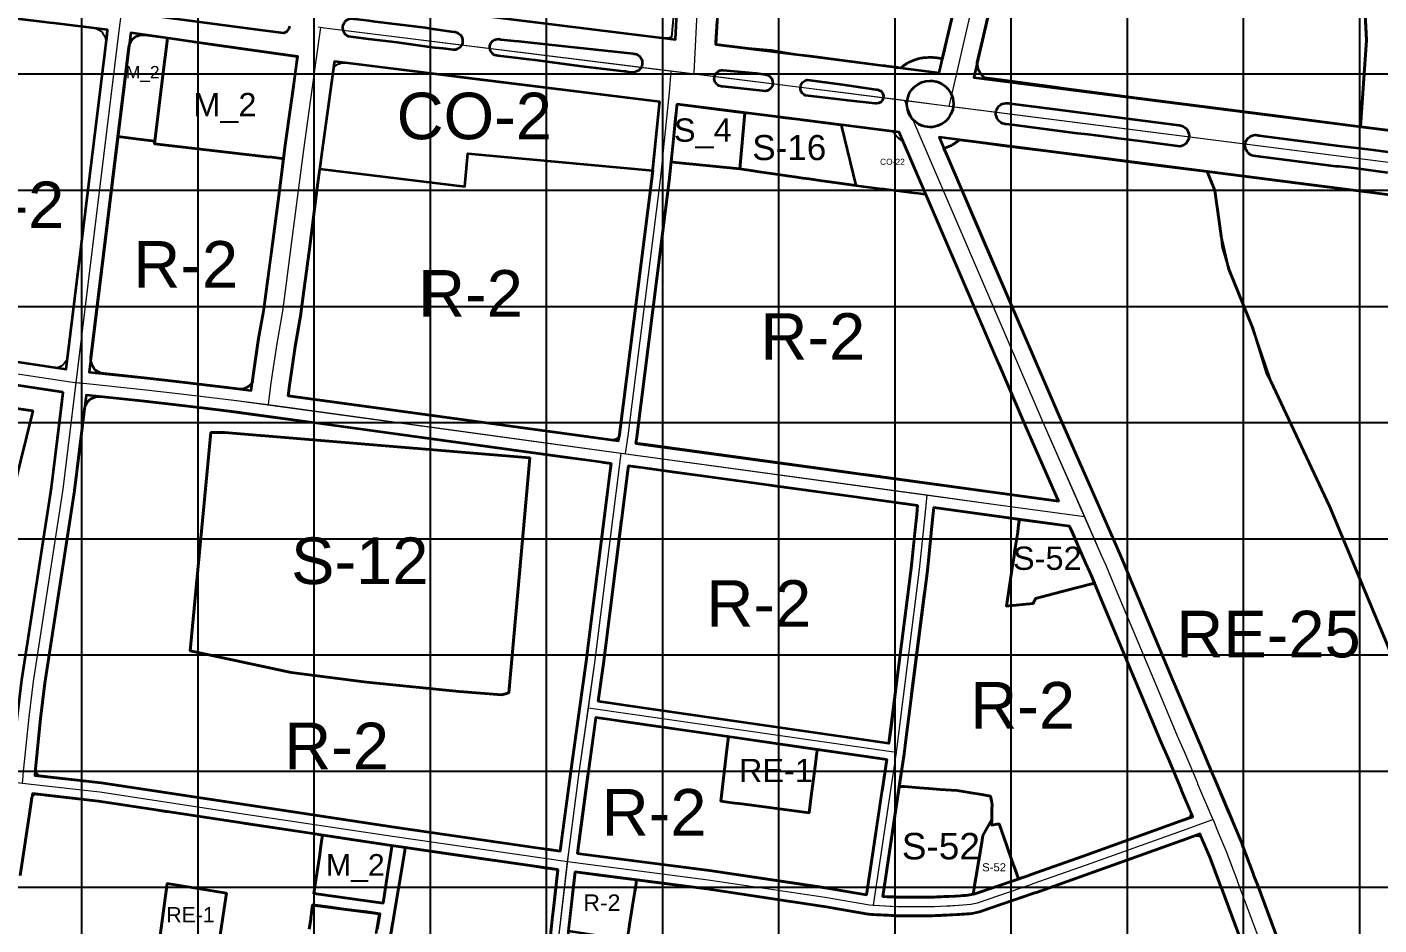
# Model space of a CAD drawing. Header units: millimetres. Extents: x 464536 to 476893, y 870501 to 881610.
# Drawn here: x 468753 to 469916, y 875368 to 876140 of the extents above; entities that cross this region are included whole.
import ezdxf
from ezdxf.enums import TextEntityAlignment as Align

# ---------------------------------------------------------------- set-up
doc = ezdxf.new("R2010")
doc.units = ezdxf.units.MM
for name, color, linetype, lineweight in [('Center_1', 7, 'Continuous', 5), ('Land Use Code', 7, 'Continuous', 35), ('Manufacturing and storage', 212, 'Continuous', 35), ('Mixed use', 30, 'Continuous', 35), ('Proposed Road Net work', 7, 'Continuous', 35), ('Recreational _ Environmental', 84, 'Continuous', 35), ('Services', 170, 'Continuous', 35)]:
    doc.layers.add(name, color=color, linetype=linetype, lineweight=lineweight)
doc.layers.add('Commerce_ Business _ Trade', color=10, linetype='Continuous')
doc.layers.add('Grid1', color=7, linetype='Continuous')
doc.styles.add('Arial', font='arial.ttf')

msp = doc.modelspace()

# ---------------------------------------------------------------- linework, layer by layer
at = {"layer": 'Center_1'}
msp.add_line((469500.8, 875516), (469236, 875554.2), dxfattribs=at)
for points in [[(469546.6, 876072.1), (469567.9, 876164.4), (469587.8, 876258), (469612.3, 876363.3), (469637.4, 876479.1), (469663.1, 876595.6)], [(469327, 876100.6), (469327.9, 876118.2), (469329.3, 876146.5), (469332.7, 876214.9), (469343.7, 876366.1), (469344.1, 876381), (469344.3, 876386.8)], [(469327, 876100.6), (469327.9, 876118.2), (469329.3, 876146.5), (469332.7, 876214.9), (469343.7, 876366.1), (469344.1, 876381), (469344.3, 876386.8)], [(468748.8, 875489.3), (468749.4, 875495.6), (468749.6, 875497.1), (468754.6, 875546.5), (468758.3, 875577.2), (468783.9, 875742.8), (468831.6, 876132.5), (468835.5, 876164.2)], [(469005.5, 876140), (469001.5, 876111.5), (468990.7, 876034.7), (468986.2, 875999.8), (468980.2, 875953.6), (468975.8, 875919.9), (468972.6, 875896), (468967.7, 875868), (468962.8, 875834.1), (468960.3, 875815.4)], [(469005.5, 876140), (469001.5, 876111.5), (468990.7, 876034.7), (468986.2, 875999.8), (468980.2, 875953.6), (468975.8, 875919.9), (468972.6, 875896), (468967.7, 875868), (468962.8, 875834.1), (468960.3, 875815.4)], [(469267.9, 875773.3), (469270.3, 875788.6), (469298.1, 876008.9), (469304.7, 876073.3), (469305.7, 876084.1), (469307.3, 876102.3)], [(469267.9, 875773.3), (469270.3, 875788.6), (469298.1, 876008.9), (469304.7, 876073.3), (469305.7, 876084.1), (469307.3, 876102.3)], [(469508, 876077.1), (469607, 875847), (469627.1, 875800.3), (469677.7, 875685.4), (469681.3, 875677.2), (469691.5, 875653), (469724.9, 875573), (469742.9, 875530.5), (469748.7, 875516.9), (469759.9, 875490.4), (469760.4, 875489.2), (469773.5, 875458.3), (469773.7, 875458), (469778.2, 875447.2), (469784.8, 875431.7), (469794.1, 875406.6), (469794.8, 875404.8), (469798, 875396.3), (469836.5, 875293.2)], [(468239.9, 875915.3), (468282.2, 875910.1), (468305.5, 875907.3), (468333.5, 875903), (468396.7, 875893.9), (468444.1, 875887.5), (468480.4, 875881.8), (468513.6, 875876.9), (468572.8, 875868.1), (468577.5, 875867.2), (468577.7, 875867.2), (468794.1, 875834.6), (468804.3, 875833.6), (468855.1, 875828.3), (468880.2, 875825.4), (468904.3, 875822.5), (468930.8, 875819.4), (469586.7, 875729.6), (469662.9, 875719.2)], [(469179.6, 875180), (469183.7, 875201.9), (469193.9, 875248.9), (469208.4, 875337.3), (469219.1, 875430.3), (469228.2, 875498.7), (469241.5, 875593.5), (469256.9, 875716.6), (469262.5, 875759.7), (469264.3, 875773.8)], [(469179.6, 875180), (469183.7, 875201.9), (469193.9, 875248.9), (469208.4, 875337.3), (469219.1, 875430.3), (469228.2, 875498.7), (469241.5, 875593.5), (469256.9, 875716.6), (469262.5, 875759.7), (469264.3, 875773.8)], [(469527.4, 875737.7), (469525.6, 875720.1), (469520.8, 875673.5), (469501.7, 875523.3), (469500.8, 875516), (469481.2, 875384.6)], [(468537.5, 875514.4), (468756.5, 875488.8), (468815.5, 875482.1), (468940.8, 875463.1), (469067.5, 875443.9), (469218, 875422.1), (469339, 875406.5), (469439.8, 875391.5), (469478.1, 875384.8), (469495.5, 875383.8), (469513, 875383.4), (469530.4, 875383.5), (469547.8, 875384.2), (469565.2, 875385.5), (469570.8, 875386.7), (469617.8, 875402.8), (469618.9, 875403.2), (469664.6, 875419.4), (469748.2, 875449.3), (469769.4, 875456.9), (469773.5, 875458.3)]]:
    msp.add_lwpolyline(points, dxfattribs=at)
for points in [[(469327, 876100.6, 0), (469327.9, 876118.2, 0), (469329.3, 876146.5, 0), (469332.7, 876214.9, 0), (469343.7, 876366.1, 0), (469344.1, 876381, 0), (469344.3, 876386.8, 0)], [(469546.6, 876072.1, 0), (469567.9, 876164.4, 0), (469587.8, 876258, 0), (469612.2, 876363.1, 0)], [(468795.1, 875834.5, 0), (468831.6, 876132.5, 0), (468835.5, 876164.2, 0)], [(469005.5, 876140, 0), (469001.5, 876111.5, 0), (468990.7, 876034.7, 0), (468986.2, 875999.8, 0), (468980.2, 875953.6, 0), (468975.8, 875919.9, 0), (468972.6, 875896, 0), (468967.7, 875868, 0), (468962.8, 875834.1, 0), (468960.3, 875815.4, 0)], [(469005.5, 876140, 0), (469003.5, 876140.3, 0)], [(469933.5, 876022.7, 0), (469423.4, 876087.9, 0), (469008.9, 876139.5, 0), (469003.5, 876140.3, 0)], [(469307.3, 876102.3, 0), (469008.9, 876139.5, 0), (469005.5, 876140, 0)], [(469267.9, 875773.3, 0), (469270.3, 875788.6, 0), (469298.1, 876008.9, 0), (469304.7, 876073.3, 0), (469305.7, 876084.1, 0), (469307.3, 876102.3, 0)], [(469508, 876077.1, 0), (469423.4, 876087.9, 0), (469307.3, 876102.3, 0)], [(469546.6, 876072.1, 0), (469508, 876077.1, 0)], [(469508, 876077.1, 0), (469607, 875847, 0), (469627.1, 875800.3, 0), (469662.9, 875719.2, 0)], [(469933.5, 876022.7, 0), (469546.6, 876072.1, 0)], [(468577.6, 875867.2, 0), (468577.7, 875867.2, 0), (468794.1, 875834.6, 0), (468795.1, 875834.5, 0)], [(468748.9, 875489.7, 0), (468749.4, 875495.6, 0), (468749.6, 875497.1, 0), (468754.6, 875546.5, 0), (468758.3, 875577.2, 0), (468783.9, 875742.8, 0), (468795.1, 875834.5, 0)], [(468795.1, 875834.5, 0), (468804.3, 875833.6, 0), (468855.1, 875828.3, 0), (468880.2, 875825.4, 0), (468904.3, 875822.5, 0), (468930.8, 875819.4, 0), (468960.3, 875815.4, 0)], [(468960.3, 875815.4, 0), (469264.3, 875773.8, 0)], [(469236, 875554.2, 0), (469241.5, 875593.5, 0), (469256.9, 875716.6, 0), (469262.5, 875759.7, 0), (469264.3, 875773.8, 0)], [(469264.3, 875773.8, 0), (469264.3, 875773.8, 0)], [(469264.3, 875773.8, 0), (469527.4, 875737.7, 0)], [(469527.4, 875737.7, 0), (469525.6, 875720.1, 0), (469520.8, 875673.5, 0), (469501.7, 875523.3, 0), (469500.8, 875516, 0)], [(469527.4, 875737.7, 0), (469586.7, 875729.6, 0), (469662.9, 875719.2, 0)], [(469662.9, 875719.2, 0), (469677.7, 875685.4, 0), (469681.3, 875677.2, 0), (469691.5, 875653, 0), (469724.9, 875573, 0), (469742.9, 875530.5, 0), (469748.7, 875516.9, 0), (469759.9, 875490.4, 0), (469760.4, 875489.2, 0), (469773.5, 875458.3, 0)], [(469218.1, 875422.1, 0), (469219.1, 875430.3, 0), (469228.2, 875498.7, 0), (469236, 875554.2, 0)], [(469500.8, 875516, 0), (469236, 875554.2, 0)], [(469500.8, 875516, 0), (469481.2, 875384.6, 0)], [(468748.9, 875489.7, 0), (468756.5, 875488.8, 0), (468815.5, 875482.1, 0), (468940.8, 875463.1, 0), (469067.5, 875443.9, 0), (469218, 875422.1, 0), (469218.1, 875422.1, 0)], [(469481.2, 875384.6, 0), (469491.7, 875384, 0), (469502.2, 875383.6, 0), (469512.7, 875383.4, 0), (469523.3, 875383.4, 0), (469533.8, 875383.6, 0), (469544.3, 875384, 0), (469554.8, 875384.6, 0), (469565.2, 875385.5, 0), (469570.8, 875386.7, 0), (469617.8, 875402.8, 0), (469618.9, 875403.2, 0), (469664.6, 875419.4, 0), (469748.2, 875449.3, 0), (469769.4, 875456.9, 0), (469773.5, 875458.3, 0)], [(469773.5, 875458.3, 0), (469773.7, 875458, 0), (469778.2, 875447.2, 0), (469784.8, 875431.7, 0), (469794.1, 875406.6, 0), (469794.8, 875404.8, 0), (469798, 875396.3, 0), (469836.5, 875293.2, 0), (469842.5, 875277.1, 0), (469848.8, 875260.2, 0), (469849.9, 875257.3, 0), (469878.9, 875179, 0), (469885.1, 875162, 0), (469888.2, 875153.6, 0), (469906.9, 875103.3, 0), (469909.9, 875095, 0)], [(469179.6, 875180, 0), (469183.7, 875201.9, 0), (469193.9, 875248.9, 0), (469208.4, 875337.3, 0), (469218.1, 875422.1, 0)], [(469218.1, 875422.1, 0), (469339, 875406.5, 0), (469439.8, 875391.5, 0), (469478.1, 875384.8, 0), (469481.2, 875384.6, 0)]]:
    msp.add_polyline3d(points, dxfattribs=at)
at = {"layer": 'Commerce_ Business _ Trade'}
for points in [[(469314.4, 876198.7), (469314.4, 876198.4), (469313.5, 876182.1), (469309, 876147.8), (469308.7, 876144.2), (469307.4, 876131.7, -0.133826), (469301, 876130.8), (469144.4, 876150.3), (469074.3, 876159.1), (469025.2, 876165.2, -0.220656), (469016.4, 876170.7), (469016.5, 876172.5), (469026.5, 876255.3), (469079.3, 876249.7), (469078, 876226.3), (469187, 876208.7)], [(469297.2, 876074), (469291.4, 876016.9), (469132.3, 876031.5), (469129.6, 876003.3), (469004.7, 876018.3), (469006.6, 876032.5), (469016.9, 876105.8, -0.235865), (469027.2, 876109.5), (469138.6, 876095.6), (469297.4, 876075.9)]]:
    msp.add_lwpolyline(points, format="xyb", close=True, dxfattribs=at)
msp.add_lwpolyline([(468726.1, 876149.6), (468810, 876139.6, -0.41509), (468820.7, 876125.9), (468801, 875965.2), (468794, 875907.2), (468787.9, 875857.5, -0.307933), (468778.7, 875847.1), (468624.9, 875870.2, -0.270853)], format="xyb", dxfattribs=at)
msp.add_lwpolyline([(469506.9, 876041.7), (469526.3, 875996.6), (469519.6, 875997.4), (469516.5, 875997.8), (469489.8, 876001.1), (469486.2, 876001.5), (469466.2, 876004.1), (469456.4, 876044.1), (469453.8, 876054.8), (469453.6, 876056.3), (469459.6, 876055.5), (469497.8, 876050.6), (469498.1, 876050.2), (469498.6, 876049.6), (469499.1, 876049), (469499.5, 876048.5), (469499.8, 876048.2), (469500.1, 876047.8), (469500.7, 876047.2), (469501.2, 876046.6), (469501.6, 876046.2), (469502.1, 876045.7), (469502.5, 876045.3), (469502.9, 876044.9), (469503.4, 876044.5), (469503.8, 876044.1), (469504.4, 876043.6), (469504.9, 876043.2), (469505.4, 876042.8), (469506, 876042.3), (469506.6, 876041.9)], close=True, dxfattribs=at)
for points in [[(468697.8, 875839), (468771, 875828), (468782.5, 875826.3), (468784, 875826), (468782.5, 875813.3), (468781.6, 875806.4), (468775.7, 875758), (468774, 875744.2), (468748.4, 875578.8)], [(468719.8, 875657.9), (468757.8, 875810.3), (468662.7, 875823.8)]]:
    msp.add_lwpolyline(points, dxfattribs=at)
at = {"layer": 'Grid1'}
for p, q in [((468800, 870600), (468800, 881600)), ((468900, 870600), (468900, 881600)), ((469000, 870600), (469000, 881600)), ((469100, 870600), (469100, 881600)), ((469200, 870600), (469200, 881600)), ((469300, 870600), (469300, 881600)), ((469400, 870600), (469400, 881600)), ((469500, 870600), (469500, 881600)), ((469600, 870600), (469600, 881600)), ((469700, 870600), (469700, 881600)), ((469800, 870600), (469800, 881600)), ((469900, 870600), (469900, 881600)), ((464700, 876100), (472600, 876100)), ((464700, 876000), (472600, 876000)), ((464700, 875900), (472600, 875900)), ((464700, 875800), (472600, 875800)), ((464700, 875700), (472600, 875700)), ((464700, 875600), (472600, 875600)), ((464700, 875500), (472600, 875500)), ((464700, 875400), (472600, 875400))]:
    msp.add_line(p, q, dxfattribs=at)
at = {"layer": 'Manufacturing and storage'}
msp.add_lwpolyline([(468873.8, 876131), (468872.9, 876123.7), (468870.4, 876103.7), (468862.7, 876042.2), (468848.8, 876043.9), (468831.1, 876046.1), (468835.9, 876085.8), (468836.8, 876092.7), (468840.5, 876123, -0.200278), (468845.2, 876131.3, -0.202057), (468854.4, 876133.7), (468854.5, 876133.7)], format="xyb", close=True, dxfattribs=at)
for points in [[(468974.8, 876036.8), (468973.6, 876027.1), (468972, 876027.3), (468963.4, 876028.3), (468958.9, 876028.8), (468862.5, 876040), (468862.7, 876042.2), (468870.4, 876103.7), (468872.9, 876123.7), (468873.8, 876131), (468912.3, 876125.5), (468985.3, 876115.1), (468982.4, 876091.9), (468981.1, 876081.2)], [(468719.8, 875657.9), (468719.8, 875657.8), (468595.4, 875671.9), (468595.4, 875671.9), (468601, 875720.9), (468609.4, 875796.3), (468609.5, 875796.3), (468613.6, 875830.7), (468623.8, 875829.2), (468757.7, 875810.2)], [(469005.5, 875433.3), (469006.7, 875441.4), (469007.2, 875445), (469007.3, 875445), (469033.8, 875441), (469056.8, 875437.5), (469066.4, 875436), (469066.4, 875436), (469066.9, 875435.9), (469066.8, 875435.1), (469065.3, 875425.6), (469063.1, 875411.2), (469059.3, 875386.5), (468999.8, 875394.8), (469001.7, 875407.9), (469004.5, 875426.2), (469005.1, 875430.6)]]:
    msp.add_lwpolyline(points, close=True, dxfattribs=at)
at = {"layer": 'Mixed use'}
for points in [[(468862.7, 876042.2), (468862.5, 876040), (468958.9, 876028.8), (468963.4, 876028.3), (468972, 876027.3), (468973.6, 876027.1), (468970.4, 876001.8), (468964.3, 875955.7), (468962.5, 875941.4), (468959, 875917.1), (468959, 875916.9), (468956.1, 875894.6), (468951.9, 875870.8), (468951.8, 875870.3), (468947, 875836.4), (468946.8, 875834.7, -0.258121), (468936.4, 875828.7), (468932, 875829.3), (468932, 875829.4), (468931.9, 875829.4), (468905.5, 875832.5), (468881.4, 875835.3), (468856.2, 875838.3), (468818.8, 875842.1, -0.419666), (468807.8, 875855.9), (468831.1, 876046.1), (468848.8, 876043.9)], [(469291.4, 876016.9), (469290.7, 876009.7), (469262.9, 875789.7), (469262.9, 875789.5, -0.406715), (469256.7, 875784.9), (469232, 875788.3), (468977.5, 875823.1), (468978.7, 875831.9), (468983.5, 875865.5), (468988.4, 875893.3), (468988.4, 875893.9), (468991.7, 875917.8), (468996.1, 875951.6), (469002.1, 875997.7), (469004.7, 876018.3), (469129.6, 876003.3), (469132.3, 876031.5)], [(469607, 875716.7), (469606.6, 875713.8), (469606, 875709.3), (469605.5, 875705.7), (469605, 875702.3), (469603.7, 875693.6), (469602.9, 875688.6), (469602.9, 875688.3), (469602.4, 875685.3), (469600.5, 875673), (469598.2, 875657.4), (469598.2, 875657.4), (469595.8, 875642), (469598.3, 875642.2), (469618.7, 875644.3), (469620.8, 875648.6), (469654.6, 875657.4), (469671.5, 875661.8), (469677.7, 875647.2), (469711.1, 875567.2), (469729.1, 875524.7), (469734.9, 875511.1), (469746.1, 875484.6), (469746.6, 875483.4), (469754.4, 875465.1), (469754.4, 875465, -0.428886), (469751.8, 875459.1), (469745.5, 875456.8), (469661.9, 875426.9), (469616.2, 875410.7), (469615.2, 875410.3), (469606.2, 875407.3), (469605, 875410.6), (469603.6, 875414.8), (469600.9, 875422.3), (469595.8, 875436.6), (469589.5, 875454.6), (469583.1, 875453.6), (469583.2, 875458.5), (469583.3, 875467.2), (469583.6, 875471.1), (469582.9, 875474.4), (469582.1, 875478.5), (469576, 875479.6), (469562, 875482), (469553.4, 875483.3), (469538.9, 875484.3), (469529.1, 875485.1), (469521, 875485.7), (469508, 875486.7), (469507.9, 875486.8), (469504.5, 875486.9), (469503.5, 875487), (469507.7, 875515), (469508.6, 875521.9), (469508.6, 875522.4), (469509.2, 875527), (469513.7, 875562.4), (469514.2, 875566.5), (469525.1, 875651.7), (469525.5, 875655), (469527.8, 875672.7), (469532.5, 875719.4), (469533.3, 875726.8), (469549.9, 875724.6), (469572.7, 875721.4), (469574.6, 875721.2), (469585.4, 875719.7), (469591.7, 875718.8)]]:
    msp.add_lwpolyline(points, format="xyb", close=True, dxfattribs=at)
for points in [[(469366.3, 876018.3), (469372, 876017.5), (469377.8, 876016.6), (469383.1, 876015.8), (469391.3, 876014.7), (469391.4, 876014.7), (469405.4, 876012.6), (469405.4, 876012.6), (469407.2, 876012.4), (469415.4, 876011.2), (469420.7, 876010.4), (469425.9, 876009.7), (469437, 876008.1), (469437, 876008.1), (469447.7, 876006.6), (469466.2, 876004.1), (469486.2, 876001.5), (469489.8, 876001.1), (469516.5, 875997.8), (469519.6, 875997.4), (469526.3, 875996.6), (469587.4, 875854.7), (469590.3, 875847.9), (469593.3, 875841.1), (469606.8, 875809.7), (469607.8, 875807), (469608.1, 875806.4), (469613.4, 875794.3), (469631.1, 875754), (469638.9, 875736.5), (469640.7, 875732.3), (469640.6, 875732.3), (469588.1, 875739.5), (469587.9, 875739.5), (469575.5, 875741.2), (469486.2, 875753.5), (469478.2, 875754.6), (469470.4, 875755.6), (469454.6, 875757.8), (469285.4, 875781), (469278.3, 875782), (469276.9, 875782.2), (469277.7, 875787.4), (469277.8, 875787.7), (469305.6, 876008), (469305.6, 876008.1), (469307.2, 876024.3), (469311.2, 876023.9)], [(469494.7, 875524.2), (469494.7, 875523.9), (469483.1, 875525.6), (469272.2, 875556), (469253.4, 875558.8), (469249.3, 875559.3), (469246.9, 875559.7), (469244.4, 875560.1), (469248.4, 875588.5), (469249, 875592.5), (469250.2, 875601.8), (469251.8, 875614.9), (469252.1, 875617.4), (469263.4, 875707.4), (469264.3, 875714.8), (469264.4, 875715.6), (469269.9, 875758.7), (469270.4, 875762.8), (469276.7, 875762), (469282.6, 875761.2), (469284.3, 875760.9), (469312.1, 875757.1), (469328, 875754.9), (469388.7, 875746.6), (469398.3, 875745.3), (469468.1, 875735.8), (469469.8, 875735.5), (469499, 875731.5), (469519.4, 875728.7), (469518.6, 875720.8), (469517.1, 875705.6), (469513.9, 875674.3), (469513.6, 875672.4), (469509.6, 875640.6), (469504.2, 875598.2), (469501.6, 875578), (469496.2, 875535.4)], [(469356.6, 875529.7), (469355.2, 875518.6), (469349.9, 875474.1), (469359.8, 875472.8), (469367.7, 875471.8), (469381.1, 875470), (469425.9, 875464.2), (469427.8, 875478.4), (469429.8, 875493.5), (469431.7, 875508.6), (469432.4, 875513.9), (469432.9, 875517.4), (469433, 875518.7), (469459.1, 875514.9), (469492.8, 875510), (469488.8, 875482.8), (469488.7, 875482.6), (469480.9, 875429.8), (469478.9, 875416.3), (469475.5, 875393.4), (469441.2, 875399.4), (469441, 875399.5), (469340.1, 875414.5), (469292.8, 875420.6), (469248.1, 875426.3), (469230.2, 875428.6), (469226.5, 875429.1), (469226.5, 875429.4), (469227.7, 875438.4), (469229.8, 875453.7), (469235.5, 875496.4), (469235.7, 875497.7), (469240.6, 875532.6), (469242.4, 875545.5), (469242.5, 875546.2), (469253.7, 875544.6), (469268.2, 875542.5), (469294.4, 875538.7), (469306.6, 875536.9)], [(469277.5, 875406.4), (469276.7, 875401.4), (469275.9, 875396.3), (469274, 875384.4), (469273.1, 875378.7), (469271.7, 875369.9), (469270.8, 875364.1), (469270.3, 875361), (469269.2, 875354.4), (469232.1, 875360.2), (469218.8, 875362.3), (469220.9, 875380), (469223, 875398.7), (469224.7, 875413.2), (469230.6, 875412.5), (469239.2, 875411.3), (469245.3, 875410.6), (469270.3, 875407.3)]]:
    msp.add_lwpolyline(points, close=True, dxfattribs=at)
for points in [[(468997.8, 875800.2, 0), (469070.3, 875790.2, 0), (469093, 875787.1, 0), (469217.9, 875770, 0), (469229.6, 875768.4, 0), (469229.9, 875768.4, 0), (469246.8, 875766.1, 0), (469249.2, 875765.7, 0), (469255.6, 875764.9, 0), (469255, 875760.6, 0), (469253.9, 875752, 0), (469252.5, 875740.6, 0), (469249.5, 875717.5, 0), (469236.2, 875610.9, 0), (469234.1, 875594.4, 0), (469228.4, 875553.6, 0), (469220.8, 875499.7, 0), (469214.9, 875455.6, 0), (469213.2, 875442.6, 0), (469211.6, 875431.3, 0), (469211.6, 875431.2, 0), (469208, 875431.7, 0), (469202.3, 875432.5, 0), (469193.1, 875433.8, 0), (469068.7, 875451.9, 0), (469068.7, 875451.9, 0), (468942, 875471.1, 0), (468816.6, 875490, 0), (468816.4, 875490, 0), (468763.3, 875496.1, 0), (468762.5, 875496.5, 0), (468761.9, 875497.1, 0), (468761.3, 875497.7, 0), (468760.8, 875498.4, 0), (468760.4, 875499.2, 0), (468760.2, 875500, 0), (468760.1, 875500.8, 0), (468760.1, 875501.7, 0), (468764.5, 875545.4, 0), (468768.2, 875575.8, 0), (468793.8, 875741.3, 0), (468793.8, 875741.6, 0), (468802.4, 875811.6, 0), (468802.8, 875813.7, 0), (468803.6, 875815.6, 0), (468804.7, 875817.4, 0), (468806.1, 875819, 0), (468807.8, 875820.3, 0), (468809.7, 875821.4, 0), (468811.7, 875822, 0), (468813.8, 875822.4, 0), (468815.9, 875822.3, 0), (468835.4, 875820.3, 0), (468854, 875818.4, 0), (468879, 875815.4, 0), (468903.2, 875812.6, 0), (468926.6, 875809.8, 0), (468945.2, 875807.3, 0), (468972.7, 875803.6, 0)], [(469124.9, 875568.6, 0), (469161.4, 875565.8, 0), (469167.6, 875567.5, 0), (469185.7, 875769.5, 0), (468922.9, 875791.4, 0), (468911.1, 875791.4, 0), (468893.1, 875603.5, 0), (468980.3, 875584.9, 0), (469045, 875576.5, 0)], [(468915.2, 875341.9, 0), (468916.5, 875341.8, 0), (468924.6, 875394.9, 0), (468873.4, 875403.2, 0), (468866.9, 875354.2, 0), (468865.3, 875345, 0), (468865.6, 875344.9, 0), (468868.5, 875344.8, 0), (468874.1, 875344.4, 0)]]:
    msp.add_polyline3d(points, close=True, dxfattribs=at)
for points in [[(468746.9, 875410.1, 0), (468754.8, 875463.2, 0), (468756.6, 875475.2, 0), (468756.7, 875475.7, 0), (468756.8, 875476.7, 0), (468757.1, 875477.6, 0), (468757.6, 875478.5, 0), (468758.1, 875479.2, 0), (468758.8, 875479.9, 0), (468759.7, 875480.4, 0), (468761.2, 875480.3, 0), (468762.7, 875480.1, 0), (468764.3, 875479.9, 0), (468767.7, 875479.5, 0), (468769, 875479.4, 0), (468811.7, 875474.4, 0), (468814.4, 875474.1, 0), (468863.9, 875466.7, 0), (468872.4, 875465.4, 0), (468875.3, 875464.9, 0), (468907.5, 875460.1, 0), (468939.6, 875455.2, 0), (468940.8, 875455, 0), (469000.8, 875446, 0), (469007.2, 875445, 0), (469006.7, 875441.4, 0), (469005.5, 875433.3, 0), (469005.1, 875430.6, 0), (469004.5, 875426.2, 0), (469001.7, 875407.9, 0), (468999.8, 875394.8, 0), (469059.3, 875386.5, 0), (469063.1, 875411.2, 0), (469065.3, 875425.6, 0), (469066.8, 875435.1, 0), (469066.9, 875435.9, 0), (469078.4, 875434.3, 0), (469077.9, 875431.3, 0), (469067.6, 875370.1, 0), (469060.2, 875326.7, 0)], [(469270.8, 875364.1, 0), (469271.7, 875369.9, 0), (469273.1, 875378.7, 0), (469274, 875384.4, 0), (469275.9, 875396.3, 0), (469276.7, 875401.4, 0), (469277.5, 875406.4, 0), (469287.6, 875405.1, 0), (469303.4, 875403.1, 0), (469337.9, 875398.6, 0), (469343.6, 875397.8, 0), (469408, 875388.2, 0), (469415.9, 875387, 0), (469438.6, 875383.6, 0), (469443, 875382.9, 0), (469444.1, 875382.7, 0), (469476.7, 875376.9, 0), (469477.6, 875376.8, 0), (469479.7, 875376.7, 0), (469481.8, 875376.5, 0), (469483.9, 875376.4, 0), (469486, 875376.3, 0), (469488.1, 875376.2, 0), (469490.2, 875376.1, 0), (469492.3, 875376, 0), (469494.4, 875375.9, 0), (469496.5, 875375.8, 0), (469498.6, 875375.7, 0), (469500.7, 875375.6, 0), (469502.8, 875375.6, 0), (469504.9, 875375.5, 0), (469507, 875375.5, 0), (469509.1, 875375.5, 0), (469511.2, 875375.4, 0), (469513.3, 875375.4, 0), (469515.4, 875375.4, 0), (469517.5, 875375.4, 0), (469519.6, 875375.4, 0), (469520.2, 875375.4, 0), (469521.8, 875375.4, 0), (469523.9, 875375.4, 0), (469526, 875375.5, 0), (469526.5, 875375.5, 0), (469528.1, 875375.5, 0), (469529.5, 875375.5, 0), (469529.7, 875375.5, 0), (469530.2, 875375.5, 0), (469532.3, 875375.6, 0), (469534.4, 875375.7, 0), (469536.5, 875375.7, 0), (469538.6, 875375.8, 0), (469539.4, 875375.8, 0), (469540.7, 875375.9, 0), (469542.8, 875376, 0), (469544.4, 875376, 0), (469544.9, 875376.1, 0), (469547, 875376.2, 0), (469549.1, 875376.3, 0), (469549.6, 875376.3, 0), (469553.3, 875376.5, 0), (469553.6, 875376.6, 0), (469555.4, 875376.7, 0), (469557.3, 875376.8, 0), (469557.5, 875376.8, 0), (469559.6, 875377, 0), (469559.9, 875377, 0), (469561.7, 875377.1, 0), (469563.8, 875377.3, 0), (469565.9, 875377.5, 0), (469566.6, 875377.6, 0), (469567, 875377.7, 0), (469572.6, 875379, 0), (469573.4, 875379.2, 0), (469583.2, 875382.5, 0), (469620.4, 875395.2, 0), (469621.6, 875395.6, 0), (469667.3, 875411.9, 0), (469750.9, 875441.8, 0), (469758.5, 875444.5, 0), (469759.2, 875444.7, 0), (469760, 875444.7, 0), (469760.7, 875444.7, 0), (469761.5, 875444.5, 0), (469762.1, 875444.2, 0), (469762.8, 875443.8, 0), (469763.3, 875443.3, 0), (469763.8, 875442.7, 0), (469764.1, 875442, 0), (469764.1, 875442, 0), (469764.4, 875441.3, 0), (469770.9, 875426.1, 0), (469780.1, 875401.4, 0), (469780.8, 875399.5, 0), (469784, 875391, 0), (469822.4, 875288, 0)], [(469054.4, 875363.9, 0), (469056.8, 875377.3, 0), (469045.5, 875378.8, 0), (469035, 875380.1, 0), (469023.6, 875381.6, 0), (469014.3, 875382.8, 0), (468998.4, 875384.9, 0), (468998.4, 875384.6, 0), (468998.2, 875382.8, 0), (468998, 875381.2, 0), (468997.6, 875377.4, 0), (468997.1, 875373.9, 0), (468997, 875372.7, 0), (468997, 875372.4, 0), (468995.7, 875364.1, 0)]]:
    msp.add_polyline3d(points, dxfattribs=at)
at = {"layer": 'Proposed Road Net work'}
for points in [[(469677.8, 876592.4, 0), (469652, 876475.9, 0), (469626.9, 876360, 0), (469602.4, 876254.7, 0), (469582.6, 876161.1, 0), (469567.8, 876097.1, 0), (469937, 876049.9, 0)], [(469677.8, 876592.4, 0), (469652, 876475.9, 0), (469626.9, 876360, 0), (469602.4, 876254.7, 0), (469582.6, 876161.1, 0), (469570.7, 876109.8, 0)], [(469372.5, 876373.3, 0), (469361.5, 876375.4, 0), (469361.2, 876365.6, 0), (469361.1, 876364.8, 0), (469350.2, 876213.8, 0), (469346.7, 876145.6, 0), (469345.7, 876125.3, 0), (469426.8, 876115.2, 0), (469504.8, 876105.2, 0)], [(469540.6, 876112.8, 0), (469553.3, 876167.6, 0), (469573.1, 876261.2, 0), (469595.3, 876356.4, 0), (469481.5, 876365.2, 0), (469373.4, 876373.2, 0), (469372.5, 876373.3, 0)], [(469497.8, 876050.6, 0), (469420, 876060.6, 0), (469312.3, 876074, 0), (469312.1, 876072.6, 0), (469305.6, 876008, 0), (469277.8, 875787.6, 0)], [(469708.6, 876079.1, 0), (469937, 876049.9, 0), (469930, 875995.4, 0), (469555.5, 876043.3, 0)], [(469277.8, 875787.6, 0), (469276.9, 875782.1, 0), (469588.1, 875739.5, 0), (469640.7, 875732.3, 0), (469613.4, 875794.3, 0), (469593.3, 875841.1, 0), (469506.9, 876041.7, 0)], [(469930, 875995.4, 0), (469537.9, 876045.5, 0), (469620.8, 875852.9, 0), (469640.9, 875806.3, 0), (469691.5, 875691.5, 0), (469695.1, 875683.1, 0), (469705.3, 875658.8, 0), (469738.8, 875578.9, 0), (469756.8, 875536.4, 0), (469762.5, 875522.8, 0), (469773.7, 875496.3, 0), (469774.2, 875495.1, 0), (469787.4, 875464.1, 0), (469792.1, 875453, 0), (469798.6, 875437.5, 0), (469798.8, 875436.9, 0), (469808.2, 875411.9, 0), (469808.9, 875410, 0), (469812.1, 875401.5, 0), (469850.5, 875298.5, 0)], [(469542, 876036, 0), (469620.8, 875852.9, 0), (469640.9, 875806.3, 0), (469691.5, 875691.5, 0), (469695.1, 875683.1, 0), (469705.3, 875658.8, 0), (469738.8, 875578.9, 0), (469756.8, 875536.4, 0), (469762.5, 875522.8, 0), (469773.7, 875496.3, 0), (469774.2, 875495.1, 0), (469787.4, 875464.1, 0), (469792.1, 875453, 0), (469798.6, 875437.5, 0), (469798.8, 875436.9, 0), (469808.2, 875411.9, 0), (469808.9, 875410, 0), (469812.1, 875401.5, 0), (469850.5, 875298.5, 0)], [(469201, 875338.3, 0), (469209.8, 875415.2, 0), (469066.4, 875436, 0), (468939.6, 875455.2, 0), (468814.4, 875474.1, 0), (468757.4, 875480.7, 0), (468754.8, 875463.2, 0), (468746.9, 875410.1, 0)], [(469201, 875338.3, 0), (469209.8, 875415.2, 0), (469066.4, 875436, 0), (468939.6, 875455.2, 0), (468814.4, 875474.1, 0), (468757.4, 875480.7, 0), (468754.8, 875463.2, 0), (468746.9, 875410.1, 0)], [(469822.4, 875288, 0), (469784, 875391, 0), (469780.8, 875399.5, 0), (469780.1, 875401.4, 0), (469770.9, 875426.1, 0), (469764.4, 875441.3, 0), (469762.5, 875445.9, 0), (469750.9, 875441.8, 0), (469667.3, 875411.9, 0), (469621.6, 875395.6, 0), (469620.4, 875395.2, 0), (469573.4, 875379.2, 0), (469572.6, 875379, 0), (469566.8, 875377.6, 0), (469565.9, 875377.5, 0), (469563.8, 875377.3, 0), (469561.7, 875377.1, 0), (469559.6, 875377, 0), (469557.5, 875376.8, 0), (469555.4, 875376.7, 0), (469553.3, 875376.5, 0), (469551.2, 875376.4, 0), (469549.1, 875376.3, 0), (469547, 875376.2, 0), (469544.9, 875376.1, 0), (469542.8, 875376, 0), (469540.7, 875375.9, 0), (469538.6, 875375.8, 0), (469536.5, 875375.7, 0), (469534.4, 875375.7, 0), (469532.3, 875375.6, 0), (469530.2, 875375.5, 0), (469528.1, 875375.5, 0), (469526, 875375.5, 0), (469523.9, 875375.4, 0), (469521.8, 875375.4, 0), (469519.6, 875375.4, 0), (469517.5, 875375.4, 0), (469515.4, 875375.4, 0), (469513.3, 875375.4, 0), (469511.2, 875375.4, 0), (469509.1, 875375.5, 0), (469507, 875375.5, 0), (469504.9, 875375.5, 0), (469502.8, 875375.6, 0), (469500.7, 875375.6, 0), (469498.6, 875375.7, 0), (469496.5, 875375.8, 0), (469494.4, 875375.9, 0), (469492.3, 875376, 0), (469490.2, 875376.1, 0), (469488.1, 875376.2, 0), (469486, 875376.3, 0), (469483.9, 875376.4, 0), (469481.8, 875376.5, 0), (469479.7, 875376.7, 0), (469477.6, 875376.8, 0), (469476.7, 875376.9, 0), (469438.6, 875383.6, 0), (469337.9, 875398.6, 0), (469224.7, 875413.2, 0), (469215.8, 875336.2, 0)], [(469822.4, 875288, 0), (469784, 875391, 0), (469780.8, 875399.5, 0), (469780.1, 875401.4, 0), (469770.9, 875426.1, 0), (469764.4, 875441.3, 0), (469762.5, 875445.9, 0), (469750.9, 875441.8, 0), (469667.3, 875411.9, 0), (469621.6, 875395.6, 0), (469620.4, 875395.2, 0), (469573.4, 875379.2, 0), (469572.6, 875379, 0), (469566.8, 875377.6, 0), (469565.9, 875377.5, 0), (469563.8, 875377.3, 0), (469561.7, 875377.1, 0), (469559.6, 875377, 0), (469557.5, 875376.8, 0), (469555.4, 875376.7, 0), (469553.3, 875376.5, 0), (469551.2, 875376.4, 0), (469549.1, 875376.3, 0), (469547, 875376.2, 0), (469544.9, 875376.1, 0), (469542.8, 875376, 0), (469540.7, 875375.9, 0), (469538.6, 875375.8, 0), (469536.5, 875375.7, 0), (469534.4, 875375.7, 0), (469532.3, 875375.6, 0), (469530.2, 875375.5, 0), (469528.1, 875375.5, 0), (469526, 875375.5, 0), (469523.9, 875375.4, 0), (469521.8, 875375.4, 0), (469519.6, 875375.4, 0), (469517.5, 875375.4, 0), (469515.4, 875375.4, 0), (469513.3, 875375.4, 0), (469511.2, 875375.4, 0), (469509.1, 875375.5, 0), (469507, 875375.5, 0), (469504.9, 875375.5, 0), (469502.8, 875375.6, 0), (469500.7, 875375.6, 0), (469498.6, 875375.7, 0), (469496.5, 875375.8, 0), (469494.4, 875375.9, 0), (469492.3, 875376, 0), (469490.2, 875376.1, 0), (469488.1, 875376.2, 0), (469486, 875376.3, 0), (469483.9, 875376.4, 0), (469481.8, 875376.5, 0), (469479.7, 875376.7, 0), (469477.6, 875376.8, 0), (469476.7, 875376.9, 0), (469438.6, 875383.6, 0), (469337.9, 875398.6, 0), (469224.7, 875413.2, 0), (469215.8, 875336.2, 0)]]:
    msp.add_polyline3d(points, dxfattribs=at)
for points in [[(469016.5, 876172.5, 0), (469016.1, 876166.3, 0), (469310.9, 876129.6, 0), (469311.8, 876147.3, 0), (469315.2, 876216, 0), (469326.2, 876367, 0), (469326.6, 876381.5, 0), (469326.6, 876382.1, 0), (469259, 876394.9, 0), (469202.4, 876401.7, 0), (469137.4, 876409.4, 0), (469056.6, 876419.9, 0), (469046.5, 876421.2, 0)], [(469016.5, 876172.5, 0), (469016.1, 876166.3, 0), (469310.9, 876129.6, 0), (469311.8, 876147.3, 0), (469315.2, 876216, 0), (469326.2, 876367, 0), (469326.6, 876381.5, 0), (469326.6, 876382.1, 0), (469259, 876394.9, 0), (469202.4, 876401.7, 0), (469137.4, 876409.4, 0), (469056.6, 876419.9, 0), (469046.5, 876421.2, 0)], [(469372.5, 876373.3, 0), (469361.5, 876375.4, 0), (469361.2, 876365.6, 0), (469361.1, 876364.8, 0), (469350.2, 876213.8, 0), (469346.7, 876145.6, 0), (469345.7, 876125.3, 0), (469426.8, 876115.2, 0), (469537.9, 876101, 0), (469553.3, 876167.6, 0), (469573.1, 876261.2, 0), (469595.3, 876356.4, 0), (469481.5, 876365.2, 0), (469373.4, 876373.2, 0)], [(468627.7, 876161.3, 0), (468593.6, 875874.9, 0), (468786.4, 875845.9, 0), (468821.7, 876133.7, 0), (468822.2, 876138.1, 0), (468776, 876143.6, 0), (468772.3, 876144.1, 0), (468740, 876147.9, 0), (468689.2, 876154, 0), (468648.2, 876158.9, 0)], [(468627.7, 876161.3, 0), (468593.6, 875874.9, 0), (468786.4, 875845.9, 0), (468821.7, 876133.7, 0), (468822.2, 876138.1, 0), (468776, 876143.6, 0), (468772.3, 876144.1, 0), (468740, 876147.9, 0), (468689.2, 876154, 0), (468648.2, 876158.9, 0)], [(468874.2, 876130.9, 0), (468842.2, 876135.5, 0), (468841.5, 876131.3, 0), (468806.3, 875843.4, 0), (468856.2, 875838.3, 0), (468881.4, 875835.3, 0), (468905.5, 875832.5, 0), (468932, 875829.3, 0), (468945.8, 875827.5, 0), (468947, 875836.4, 0), (468951.9, 875870.5, 0), (468956.8, 875898.5, 0), (468960, 875922, 0), (468964.3, 875955.7, 0), (468970.4, 876001.8, 0), (468974.8, 876036.8, 0), (468985.7, 876113.7, 0), (468985.8, 876115, 0), (468967.2, 876117.7, 0), (468930.8, 876122.8, 0), (468898.2, 876127.5, 0)], [(468874.2, 876130.9, 0), (468842.2, 876135.5, 0), (468841.5, 876131.3, 0), (468806.3, 875843.4, 0), (468856.2, 875838.3, 0), (468881.4, 875835.3, 0), (468905.5, 875832.5, 0), (468932, 875829.3, 0), (468945.8, 875827.5, 0), (468947, 875836.4, 0), (468951.9, 875870.5, 0), (468956.8, 875898.5, 0), (468960, 875922, 0), (468964.3, 875955.7, 0), (468970.4, 876001.8, 0), (468974.8, 876036.8, 0), (468985.7, 876113.7, 0), (468985.8, 876115, 0), (468967.2, 876117.7, 0), (468930.8, 876122.8, 0), (468898.2, 876127.5, 0)], [(469297.4, 876075.9, 0), (469017.5, 876110.7, 0), (469017.3, 876109.2, 0), (469006.6, 876032.5, 0), (469002.1, 875997.7, 0), (468996.1, 875951.6, 0), (468991.7, 875917.8, 0), (468988.4, 875893.9, 0), (468988.4, 875893.3, 0), (468983.5, 875865.5, 0), (468978.7, 875831.9, 0), (468977.5, 875823.1, 0), (469262, 875784.2, 0), (469262.9, 875789.7, 0), (469290.7, 876009.7, 0), (469297.2, 876074, 0)], [(469297.4, 876075.9, 0), (469017.5, 876110.7, 0), (469017.3, 876109.2, 0), (469006.6, 876032.5, 0), (469002.1, 875997.7, 0), (468996.1, 875951.6, 0), (468991.7, 875917.8, 0), (468988.4, 875893.9, 0), (468988.4, 875893.3, 0), (468983.5, 875865.5, 0), (468978.7, 875831.9, 0), (468977.5, 875823.1, 0), (469262, 875784.2, 0), (469262.9, 875789.7, 0), (469290.7, 876009.7, 0), (469297.2, 876074, 0)], [(469277.8, 875787.6, 0), (469276.9, 875782.1, 0), (469588.1, 875739.5, 0), (469640.7, 875732.3, 0), (469613.4, 875794.3, 0), (469593.3, 875841.1, 0), (469503.4, 876049.9, 0), (469420, 876060.6, 0), (469312.3, 876074, 0), (469312.1, 876072.6, 0), (469305.6, 876008, 0)], [(468784, 875826.1, 0), (468591.3, 875855.1, 0), (468590, 875844.5, 0), (468584.6, 875799.2, 0), (468552.7, 875520.7, 0), (468739.7, 875498.9, 0), (468744.7, 875547.6, 0), (468748.4, 875578.5, 0), (468774, 875744.2, 0)], [(468784, 875826.1, 0), (468591.3, 875855.1, 0), (468590, 875844.5, 0), (468584.6, 875799.2, 0), (468552.7, 875520.7, 0), (468739.7, 875498.9, 0), (468744.7, 875547.6, 0), (468748.4, 875578.5, 0), (468774, 875744.2, 0)], [(468764.5, 875545.4, 0), (468759.6, 875496.3, 0), (468816.5, 875490, 0), (468942, 875471.1, 0), (469068.7, 875451.9, 0), (469211.6, 875431.2, 0), (469220.8, 875499.7, 0), (469234.1, 875594.4, 0), (469249.5, 875717.5, 0), (469255, 875760.6, 0), (469255.6, 875764.9, 0), (468929.5, 875809.5, 0), (468903.2, 875812.6, 0), (468879, 875815.4, 0), (468854, 875818.4, 0), (468803.6, 875823.6, 0), (468793.8, 875741.4, 0), (468768.2, 875575.8, 0)], [(468764.5, 875545.4, 0), (468759.6, 875496.3, 0), (468816.5, 875490, 0), (468942, 875471.1, 0), (469068.7, 875451.9, 0), (469211.6, 875431.2, 0), (469220.8, 875499.7, 0), (469234.1, 875594.4, 0), (469249.5, 875717.5, 0), (469255, 875760.6, 0), (469255.6, 875764.9, 0), (468929.5, 875809.5, 0), (468903.2, 875812.6, 0), (468879, 875815.4, 0), (468854, 875818.4, 0), (468803.6, 875823.6, 0), (468793.8, 875741.4, 0), (468768.2, 875575.8, 0)], [(469519.4, 875728.7, 0), (469270.4, 875762.8, 0), (469269.9, 875758.7, 0), (469264.4, 875715.6, 0), (469249, 875592.5, 0), (469244.4, 875560.1, 0), (469494.7, 875524.1, 0), (469513.9, 875674.3, 0), (469518.6, 875720.8, 0)], [(469519.4, 875728.7, 0), (469270.4, 875762.8, 0), (469269.9, 875758.7, 0), (469264.4, 875715.6, 0), (469249, 875592.5, 0), (469244.4, 875560.1, 0), (469494.7, 875524.1, 0), (469513.9, 875674.3, 0), (469518.6, 875720.8, 0)], [(469527.8, 875672.7, 0), (469508.6, 875522.4, 0), (469507.7, 875515, 0), (469489.4, 875392.1, 0), (469491, 875392, 0), (469493, 875391.9, 0), (469495, 875391.9, 0), (469497.1, 875391.8, 0), (469499.1, 875391.7, 0), (469501.2, 875391.6, 0), (469503.2, 875391.6, 0), (469505.3, 875391.5, 0), (469507.3, 875391.5, 0), (469509.4, 875391.5, 0), (469511.4, 875391.4, 0), (469513.4, 875391.4, 0), (469515.5, 875391.4, 0), (469517.5, 875391.4, 0), (469519.6, 875391.4, 0), (469521.6, 875391.4, 0), (469523.7, 875391.4, 0), (469525.7, 875391.5, 0), (469527.8, 875391.5, 0), (469529.8, 875391.5, 0), (469531.9, 875391.6, 0), (469533.9, 875391.6, 0), (469536, 875391.7, 0), (469538, 875391.8, 0), (469540, 875391.9, 0), (469542.1, 875392, 0), (469544.1, 875392, 0), (469546.2, 875392.1, 0), (469548.2, 875392.3, 0), (469550.3, 875392.4, 0), (469552.3, 875392.5, 0), (469554.3, 875392.6, 0), (469556.4, 875392.8, 0), (469558.4, 875392.9, 0), (469560.5, 875393.1, 0), (469562.5, 875393.3, 0), (469564, 875393.4, 0), (469568.6, 875394.4, 0), (469615.2, 875410.3, 0), (469616.2, 875410.7, 0), (469661.9, 875426.9, 0), (469745.5, 875456.8, 0), (469756.2, 875460.7, 0), (469746.6, 875483.4, 0), (469746.1, 875484.6, 0), (469734.9, 875511.1, 0), (469729.1, 875524.7, 0), (469711.1, 875567.2, 0), (469677.7, 875647.2, 0), (469667.6, 875671.3, 0), (469664, 875679.4, 0), (469650.2, 875710.8, 0), (469585.4, 875719.7, 0), (469533.3, 875726.8, 0), (469532.5, 875719.4, 0)], [(469527.8, 875672.7, 0), (469508.6, 875522.4, 0), (469507.7, 875515, 0), (469489.4, 875392.1, 0), (469491, 875392, 0), (469493, 875391.9, 0), (469495, 875391.9, 0), (469497.1, 875391.8, 0), (469499.1, 875391.7, 0), (469501.2, 875391.6, 0), (469503.2, 875391.6, 0), (469505.3, 875391.5, 0), (469507.3, 875391.5, 0), (469509.4, 875391.5, 0), (469511.4, 875391.4, 0), (469513.4, 875391.4, 0), (469515.5, 875391.4, 0), (469517.5, 875391.4, 0), (469519.6, 875391.4, 0), (469521.6, 875391.4, 0), (469523.7, 875391.4, 0), (469525.7, 875391.5, 0), (469527.8, 875391.5, 0), (469529.8, 875391.5, 0), (469531.9, 875391.6, 0), (469533.9, 875391.6, 0), (469536, 875391.7, 0), (469538, 875391.8, 0), (469540, 875391.9, 0), (469542.1, 875392, 0), (469544.1, 875392, 0), (469546.2, 875392.1, 0), (469548.2, 875392.3, 0), (469550.3, 875392.4, 0), (469552.3, 875392.5, 0), (469554.3, 875392.6, 0), (469556.4, 875392.8, 0), (469558.4, 875392.9, 0), (469560.5, 875393.1, 0), (469562.5, 875393.3, 0), (469564, 875393.4, 0), (469568.6, 875394.4, 0), (469615.2, 875410.3, 0), (469616.2, 875410.7, 0), (469661.9, 875426.9, 0), (469745.5, 875456.8, 0), (469756.2, 875460.7, 0), (469746.6, 875483.4, 0), (469746.1, 875484.6, 0), (469734.9, 875511.1, 0), (469729.1, 875524.7, 0), (469711.1, 875567.2, 0), (469677.7, 875647.2, 0), (469667.6, 875671.3, 0), (469664, 875679.4, 0), (469650.2, 875710.8, 0), (469585.4, 875719.7, 0), (469533.3, 875726.8, 0), (469532.5, 875719.4, 0)], [(469235.7, 875497.7, 0), (469226.5, 875429.2, 0), (469340.1, 875414.5, 0), (469441.1, 875399.4, 0), (469475.5, 875393.4, 0), (469492.8, 875510, 0), (469242.5, 875546.2, 0)], [(469235.7, 875497.7, 0), (469226.5, 875429.2, 0), (469340.1, 875414.5, 0), (469441.1, 875399.4, 0), (469475.5, 875393.4, 0), (469492.8, 875510, 0), (469242.5, 875546.2, 0)]]:
    msp.add_polyline3d(points, close=True, dxfattribs=at)
at = {"layer": 'Recreational _ Environmental'}
for points in [[(469939.4, 876465.3), (469893.9, 876415), (469901.8, 876199.3), (469905.5, 876129), (469900.3, 876054.6), (469834.7, 876063), (469708.6, 876079.1), (469643.2, 876087.9), (469639.8, 876088.4), (469592.9, 876094.7), (469577, 876096.8, -0.236346), (469570.7, 876109.8), (469575.2, 876129.1), (469579.5, 876147.8), (469582.6, 876161.1), (469602.4, 876254.7), (469607.1, 876274.8), (469625.8, 876355), (469626.9, 876360), (469629.6, 876372.3), (469652, 876475.9), (469669.4, 876554.6), (469671.1, 876562.2), (469677.8, 876592.4)], [(469553.3, 876167.6), (469544.6, 876129.9), (469542.6, 876121.2), (469540.6, 876112.8), (469540.4, 876112.9), (469539.6, 876113.1), (469539, 876113.2), (469538.5, 876113.4), (469537.7, 876113.5), (469537.1, 876113.6), (469536.5, 876113.7), (469535.7, 876113.8), (469535.1, 876113.9), (469534.5, 876113.9), (469533.7, 876114), (469533.1, 876114, 0.00349), (469530.1, 876114.2, 0.00349), (469527.2, 876114), (469526.5, 876114), (469525.8, 876113.9), (469525, 876113.9), (469524.4, 876113.8), (469523.8, 876113.7), (469523.1, 876113.6), (469522.8, 876113.5), (469522.4, 876113.5), (469521.8, 876113.4), (469521.2, 876113.2), (469520.7, 876113.1), (469519.9, 876112.9), (469519.1, 876112.7), (469518.3, 876112.4), (469517.8, 876112.3), (469517.2, 876112.1), (469516.5, 876111.8), (469515.7, 876111.5), (469515, 876111.2), (469514.4, 876111), (469513.9, 876110.8), (469513.1, 876110.4), (469512.4, 876110.1), (469511.9, 876109.8), (469511.4, 876109.5), (469510.8, 876109.3), (469510.5, 876109.1), (469510.2, 876108.9), (469509.6, 876108.6), (469508.9, 876108.1), (469508.4, 876107.8), (469507.9, 876107.5), (469507.4, 876107.2), (469507, 876106.8), (469506.3, 876106.4), (469505.7, 876105.9), (469505, 876105.4), (469504.8, 876105.1), (469500.6, 876105.7), (469502.5, 876105.5), (469492.4, 876106.8), (469491.2, 876106.9), (469487.3, 876107.4), (469426.8, 876115.2), (469416, 876116.5), (469404.8, 876118.3), (469393.3, 876120.2), (469393.2, 876120.2), (469373.5, 876121.8), (469345.7, 876125.3), (469345.8, 876127), (469346.7, 876145.6)], [(469924, 876014.8), (469895.1, 876018.8), (469882.2, 876020.5), (469880.7, 876020.4), (469879.5, 876020.5), (469808.1, 876029.6, -0.854708), (469810, 876047.5, -0.088694), (469813.2, 876047.1), (469881.8, 876038.3), (469899.6, 876036.1), (469911.4, 876034.6), (469934.6, 876031.6)]]:
    msp.add_lwpolyline(points, format="xyb", dxfattribs=at)
for points in [[(469937.6, 876049.9), (469900.9, 876054.6), (469906.1, 876129), (469902.5, 876199.3), (469894.6, 876415), (469940, 876465.3)], [(468978.7, 876141.1), (468978.4, 876139.8), (468977.8, 876138.5), (468977.1, 876137.4), (468976.1, 876136.4), (468975, 876135.6), (468973.8, 876135), (468955.8, 876137.3), (468866.9, 876149.3)], [(469850.5, 875298.5), (469812.1, 875401.5), (469808.9, 875410), (469808.2, 875411.9), (469798.8, 875436.9), (469798.6, 875437.5), (469792.1, 875453), (469787.5, 875463.8), (469787.3, 875464.2), (469774.2, 875495.1), (469773.7, 875496.3), (469762.5, 875522.8), (469756.8, 875536.4), (469738.8, 875578.9), (469705.3, 875658.8), (469702.9, 875664.4), (469695.1, 875683.1), (469691.5, 875691.5), (469667.8, 875745.2), (469657.6, 875768.4), (469640.9, 875806.3), (469635.7, 875818.4), (469620.8, 875852.9), (469596.8, 875908.8), (469578.5, 875951.2), (469551.1, 876014.8), (469547.9, 876022.4), (469543.6, 876032.2), (469542, 876036), (469544.6, 876036.9), (469545.3, 876037.2), (469546, 876037.5), (469546.8, 876037.9), (469547.5, 876038.2), (469548.2, 876038.5), (469548.9, 876038.9), (469549.6, 876039.3), (469550.2, 876039.6), (469550.5, 876039.8), (469551, 876040.1), (469551.5, 876040.4), (469552, 876040.7), (469552.7, 876041.2), (469553.2, 876041.5), (469553.6, 876041.9), (469555.5, 876043.3), (469564.9, 876042.1), (469571.9, 876041.2), (469582.2, 876039.8), (469596.8, 876038), (469629.7, 876033.8), (469719.9, 876022.2), (469768.7, 876016), (469775.2, 875999.6), (469780.6, 875960.6), (469781.6, 875951.5), (469787.2, 875932.1), (469807.6, 875881.8), (469819.6, 875842.6), (469823.3, 875835.5), (469874, 875728), (469933.4, 875585.7)], [(469933.4, 875585.7), (469874, 875728), (469823.3, 875835.5), (469807.6, 875881.8), (469787.2, 875932.1), (469780.6, 875960.6), (469775.2, 875999.6), (469768.7, 876016), (469771.3, 876015.7), (469853.2, 876005.2), (469910.3, 875997.9), (469930, 875995.4)]]:
    msp.add_lwpolyline(points, dxfattribs=at)
for points in [[(469111, 876122), (469104, 876122.6), (469101.6, 876122.9), (469071.3, 876127), (469046.6, 876130.1), (469033.7, 876131.7), (469029.4, 876132.2, -0.730205), (469031.4, 876147.8), (469033.8, 876147.6), (469037.2, 876147.1), (469047, 876146), (469052.2, 876145.3), (469055.1, 876145), (469095.4, 876140), (469095.5, 876139.9), (469102.2, 876138.9), (469115.9, 876136.9), (469118, 876136.6), (469120.5, 876136.3, -0.024956), (469121.3, 876136.2, -0.920182), (469120, 876120.7)], [(469202.1, 876125.3), (469274.5, 876117.5, -0.045737), (469275.9, 876117.4, -0.945357), (469273.6, 876101.4, -0.014978), (469273.2, 876101.4), (469270.5, 876101.7), (469268, 876102), (469266.7, 876102.2), (469232.7, 876106.1), (469190.2, 876111.8), (469184.8, 876112.5), (469158.3, 876115.7, -0.939779), (469157.5, 876130.1, -0.109896), (469160.6, 876129.7), (469172.1, 876128.5), (469176.2, 876128.1)], [(469351.5, 876089.3, -0.060176), (469349.8, 876089.4, -0.926826), (469351.9, 876103.2), (469352.1, 876103.2), (469380.5, 876100.6), (469388.5, 876099.6, -0.71137), (469391.1, 876086.2, -0.097459), (469388.5, 876085.3)], [(469454.7, 876090.9), (469483.4, 876086.6, -0.11321), (469486.1, 876086.2, -0.844059), (469483.7, 876074.5, -0.035942), (469482.8, 876074.6), (469459.2, 876077.2), (469422.8, 876081.4, -0.524336), (469420.6, 876092.9, -0.151373), (469424.3, 876094.9)], [(469535.9, 876093.4, -0.230302), (469548.8, 876081.5, -0.125956), (469550, 876071.7, -0.478791), (469523.4, 876055.4, -0.352455), (469510.3, 876076.8, -0.377437), (469530.1, 876094.2, -0.061899), (469535, 876093.6, -0.011023)], [(469595.5, 876056.8, -0.04501), (469593.9, 876057, -0.862504), (469595.2, 876075, -0.102785), (469598.9, 876074.5), (469637.6, 876069.6), (469668.5, 876065.6), (469686.3, 876063.3), (469744.3, 876055.9, -0.038732), (469745.7, 876055.7, -0.114014), (469749.5, 876054, -0.23206), (469753, 876046.7, -0.360112), (469745.5, 876037.6), (469717.5, 876041.2), (469692.3, 876044.4), (469684, 876045.5), (469666.2, 876047.8), (469657.1, 876048.9), (469600.9, 876056.1)]]:
    msp.add_lwpolyline(points, format="xyb", close=True, dxfattribs=at)
for points in [[(469433, 875518.7), (469432.9, 875517.4), (469432.4, 875513.9), (469431.7, 875508.6), (469429.8, 875493.5), (469427.8, 875478.4), (469425.9, 875464.2), (469381.1, 875470), (469367.7, 875471.8), (469359.8, 875472.8), (469349.9, 875474.1), (469355.2, 875518.6), (469356.6, 875529.7), (469432.7, 875518.7)], [(468924.6, 875394.9), (468916.5, 875341.8), (468915.2, 875341.9), (468874.1, 875344.4), (468868.5, 875344.8), (468865.6, 875344.9), (468865.3, 875345), (468866.9, 875354.2), (468873.4, 875403.2)]]:
    msp.add_lwpolyline(points, close=True, dxfattribs=at)
at = {"layer": 'Services'}
for points in [[(469370.7, 876066.7), (469366.3, 876018.3), (469311.2, 876023.9), (469307.2, 876024.3), (469308.3, 876034.7), (469309.2, 876043.6), (469311.1, 876062), (469311.7, 876068.2), (469311.7, 876068.4), (469312.1, 876072.6), (469312.3, 876073.8), (469312.3, 876074), (469312.7, 876073.9), (469323.9, 876072.6), (469350.4, 876069.2)], [(469405.5, 876062.4), (469416.4, 876061), (469416.4, 876061), (469420, 876060.6), (469427, 876059.7), (469453.4, 876056.3), (469453.6, 876056.3), (469453.8, 876054.8), (469456.4, 876044.1), (469466.2, 876004.1), (469447.7, 876006.6), (469437, 876008.1), (469437, 876008.1), (469425.9, 876009.7), (469420.7, 876010.4), (469415.4, 876011.2), (469407.2, 876012.4), (469405.4, 876012.6), (469391.4, 876014.7), (469391.3, 876014.7), (469383.1, 876015.8), (469377.8, 876016.6), (469372, 876017.5), (469366.3, 876018.3), (469370.7, 876066.7), (469372.6, 876066.5), (469393.2, 876063.9), (469395.5, 876063.6), (469405.5, 876062.4)], [(469185.7, 875769.5), (469167.6, 875567.5), (469161.4, 875565.8), (469124.9, 875568.6), (469045, 875576.5), (468980.3, 875584.9), (468893.1, 875603.5), (468911.1, 875791.4), (468922.9, 875791.4)], [(469671.5, 875661.8), (469654.6, 875657.4), (469620.8, 875648.6), (469618.7, 875644.3), (469598.3, 875642.2), (469595.8, 875642), (469598.2, 875657.4), (469598.2, 875657.4), (469600.5, 875673), (469602.4, 875685.3), (469602.9, 875688.3), (469602.9, 875688.6), (469603.7, 875693.6), (469605, 875702.3), (469605.5, 875705.7), (469606, 875709.3), (469606.6, 875713.8), (469607, 875716.7), (469648.4, 875711.1), (469650.2, 875710.8), (469652.6, 875705.3), (469652.6, 875705.3), (469658.2, 875692.5), (469664, 875679.4), (469667.6, 875671.3), (469668.4, 875669.4), (469671.5, 875662)], [(469583.2, 875458.5), (469575.5, 875444.7), (469574.6, 875438.7), (469572, 875423.3), (469569.5, 875408.2), (469568.4, 875401.7), (469568, 875399.4), (469567.2, 875394.1), (469564, 875393.4), (469562.5, 875393.3), (469560.5, 875393.1), (469558.4, 875392.9), (469556.8, 875392.8), (469556.4, 875392.8), (469546.6, 875392.1), (469546.5, 875392.2), (469546.2, 875392.1), (469544.1, 875392), (469542.1, 875392), (469541.3, 875391.9), (469540, 875391.9), (469538, 875391.8), (469536, 875391.7), (469533.9, 875391.6), (469531.9, 875391.6), (469529.8, 875391.5), (469529.7, 875391.5), (469527.8, 875391.5), (469527.7, 875391.5), (469526.6, 875391.5), (469525.7, 875391.5), (469523.7, 875391.4), (469521.6, 875391.4), (469519.6, 875391.4), (469517.5, 875391.4), (469515.5, 875391.4), (469513.4, 875391.4), (469511.4, 875391.4), (469509.4, 875391.5), (469507.3, 875391.5), (469505.3, 875391.5), (469503.2, 875391.6), (469501.2, 875391.6), (469499.1, 875391.7), (469497.1, 875391.8), (469495, 875391.9), (469493, 875391.9), (469491, 875392), (469489.4, 875392.1), (469503.5, 875487), (469504.5, 875486.9), (469507.9, 875486.8), (469508, 875486.7), (469521, 875485.7), (469529.1, 875485.1), (469538.9, 875484.3), (469553.4, 875483.3), (469562, 875482), (469576, 875479.6), (469582.1, 875478.5), (469582.9, 875474.4), (469583.6, 875471.1), (469583.3, 875467.2)], [(469583.2, 875458.5), (469583.1, 875453.6), (469589.5, 875454.6), (469595.8, 875436.6), (469600.9, 875422.3), (469603.6, 875414.8), (469605, 875410.6), (469606.2, 875407.3), (469606.1, 875407.2), (469603.2, 875406.2), (469589, 875401.4), (469568.6, 875394.4), (469567.2, 875394.1), (469568, 875399.4), (469568.4, 875401.7), (469569.5, 875408.2), (469572, 875423.3), (469574.6, 875438.7), (469575.5, 875444.7)]]:
    msp.add_lwpolyline(points, close=True, dxfattribs=at)
for points in [[(469060.2, 875326.7), (469067.6, 875370.1), (469077.9, 875431.3), (469078.4, 875434.3), (469120.9, 875428.1), (469187.7, 875418.5), (469198.1, 875416.9), (469207, 875415.7), (469209.8, 875415.2), (469209.7, 875414.8), (469208.3, 875402.2), (469207.4, 875394.1), (469205.9, 875381.6), (469205.2, 875375.2), (469203.3, 875358.5)], [(468995.7, 875364.1), (468997, 875372.4), (468997, 875372.7), (468997.1, 875373.9), (468997.6, 875377.4), (468998, 875381.2), (468998.2, 875382.8), (468998.4, 875384.6), (469029.1, 875380.6), (469029.4, 875380.6), (469055.8, 875377.1), (469053.1, 875359.9)]]:
    msp.add_lwpolyline(points, dxfattribs=at)

# ---------------------------------------------------------------- texts
at = {"layer": 'Land Use Code', "color": 7, "true_color": 0xffffff, "style": 'Arial'}
for s, height, p in [('M_2', 10.69, (468852.4, 876093)), ('M_2', 20.04, (468923.1, 876057.6)), ('CO-2', 40.08, (469137.8, 876031.8)), ('S_4', 20.04, (469334.5, 876035.7)), ('S-16', 21.6, (469408.9, 876019.4)), ('CO-22', 5.18, (469497.7, 876020.3)), ('CO-2', 40.08, (468718, 875955.3)), ('R-2', 40.08, (468889.4, 875904.1)), ('R-2', 40.08, (469134.5, 875879.1)), ('R-2', 40.08, (469429.2, 875842)), ('S-12', 40.08, (469039.2, 875649)), ('S-52', 20.04, (469631, 875667.2)), ('R-2', 40.08, (469382.7, 875612.2)), ('RE-25', 40.08, (469821.4, 875585.9)), ('R-2', 40.08, (469609.8, 875524.6)), ('R-2', 40.08, (469019.3, 875489.6)), ('RE-1', 20.04, (469397.4, 875484.5)), ('R-2', 40.08, (469292.6, 875432.5)), ('S-52', 22.79, (469539.4, 875417.2)), ('M_2', 18.6, (469035.4, 875404.4)), ('S-52', 6.95, (469585.2, 875411.7)), ('R-2', 14.16, (469247.6, 875375.5)), ('RE-1', 13.07, (468893.5, 875366))]:
    msp.add_text(s, height=height, dxfattribs=at).set_placement(p, align=Align.BOTTOM_CENTER)

doc.saveas('drawing.dxf')
